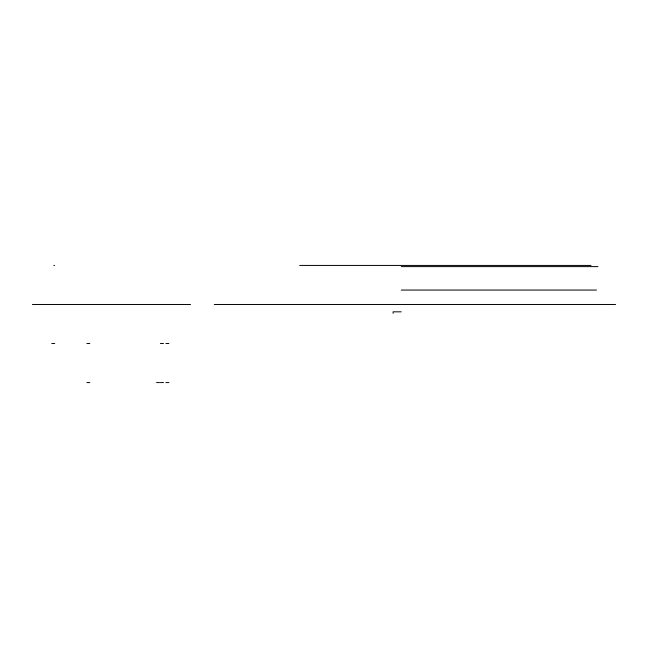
<?xml version="1.0" encoding="UTF-8"?>
<svg xmlns="http://www.w3.org/2000/svg" width="648" height="648" viewBox="0 0 648 648"><rect width="100%" height="100%" fill="white"/><g stroke="black" fill="none" stroke-linecap="round" stroke-linejoin="round"><path stroke-width="0.97" d="M53.849 265.429L54.643 265.429M299.724 265.429L591.017 265.429M401.234 266.611L597.942 266.611M401.234 290.061L596.476 290.061M32.4 304.479L190.553 304.479M214.286 304.479L615.6 304.479M401.234 311.826L393.101 311.826L393.101 313.292M51.759 343.521L54.691 343.521M86.873 343.521L89.805 343.521M160.421 343.521L163.474 343.521M165.945 343.521L168.877 343.521M86.873 382.571L89.805 382.571M156.605 382.571L159.538 382.571M160.421 382.571L163.474 382.571M165.945 382.571L168.877 382.571"/></g></svg>
